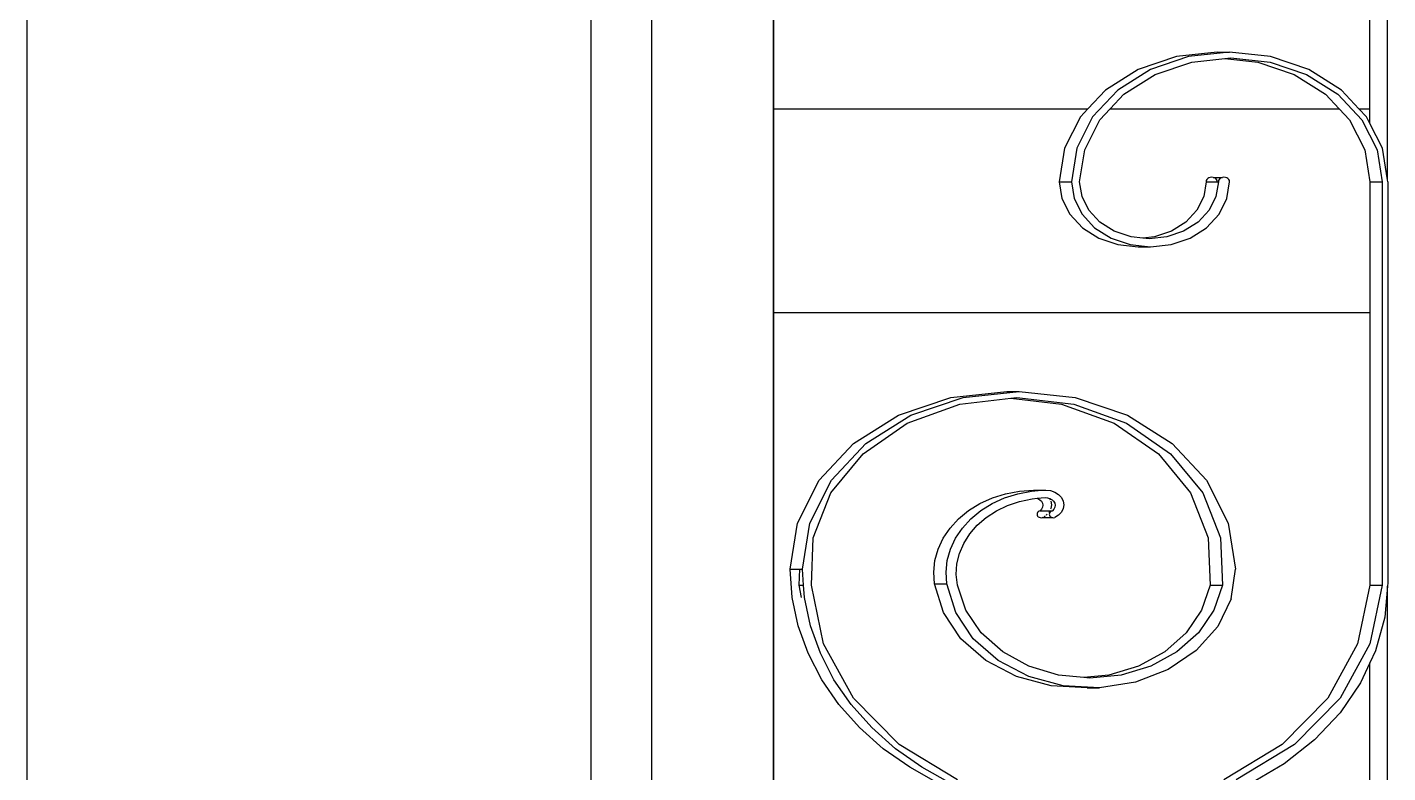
# Model space of a CAD drawing. Header units: millimetres. Extents: x 173236 to 801264, y -94969 to 615039.
# Drawn here: x 397128.9 to 397408.6, y -2698.6 to -2545.5 of the extents above; entities that cross this region are included whole.
import ezdxf

# ---------------------------------------------------------------- set-up
doc = ezdxf.new("R2010")
doc.units = ezdxf.units.MM
doc.header["$MEASUREMENT"] = 0
doc.layers.add('VOX-A-ELEV-1-NEAR', color=130, linetype='Continuous')
doc.layers.add('VOX-A-WALL-PATT', color=233, linetype='Continuous')

# ---------------------------------------------------------------- blocks, each defined once
blk = doc.blocks.new('west stsircase')
at = {"layer": 'VOX-A-WALL-PATT'}
for p, q in [((1461096, -2226.85), (1461096, -1949.2)), ((1460969.84, -2523.82), (1460969.82, -2016.08)), ((1460932.27, -2035.48), (1460932.27, -2361.39)), ((1460816.43, -2375.41), (1460816.43, -2094.52)), ((1460944.8, -2212.25), (1460944.8, -2105.05)), ((1460969.89, -2212.25), (1460969.89, -2105.05)), ((1461092.39, -2212.25), (1461092.39, -2105.05)), ((1461061.03, -2200.6), (1461052.62, -2201.51)), ((1461063.56, -2200.6), (1461055.14, -2201.51)), ((1461061.03, -2200.6), (1461063.56, -2200.6)), ((1461071.97, -2201.51), (1461063.56, -2200.6)), ((1461052.62, -2201.51), (1461044.78, -2204.17)), ((1461055.14, -2201.51), (1461047.3, -2204.17)), ((1461048.28, -2205.18), (1461055.77, -2202.64)), ((1461055.77, -2202.64), (1461062.56, -2201.9)), ((1461062.56, -2201.9), (1461063.82, -2201.77)), ((1461062.56, -2201.9), (1461069.34, -2202.64)), ((1461063.82, -2201.77), (1461071.86, -2202.64)), ((1461069.34, -2202.64), (1461076.84, -2205.18)), ((1461071.86, -2202.64), (1461079.36, -2205.18)), ((1461079.81, -2204.17), (1461071.97, -2201.51)), ((1461044.78, -2204.17), (1461038.05, -2208.41)), ((1461047.3, -2204.17), (1461040.57, -2208.41)), ((1461041.84, -2209.23), (1461048.28, -2205.18)), ((1461076.84, -2205.18), (1461083.28, -2209.23)), ((1461079.36, -2205.18), (1461085.8, -2209.23)), ((1461086.54, -2208.41), (1461079.81, -2204.17)), ((1461038.05, -2208.41), (1461034.45, -2212.25)), ((1461040.57, -2208.41), (1461035.4, -2213.93)), ((1461090.14, -2212.25), (1461086.54, -2208.41)), ((1461039.02, -2212.25), (1461041.84, -2209.23)), ((1461083.28, -2209.23), (1461086.1, -2212.25)), ((1461085.8, -2209.23), (1461090.74, -2214.51)), ((1460944.8, -2254.19), (1460944.8, -2212.25)), ((1460969.89, -2212.25), (1461034.45, -2212.25)), ((1460969.89, -2254.19), (1460969.89, -2212.25)), ((1461032.88, -2213.93), (1461029.63, -2220.35)), ((1461035.4, -2213.93), (1461032.16, -2220.35)), ((1461034.45, -2212.25), (1461032.88, -2213.93)), ((1461033.79, -2220.66), (1461036.9, -2214.51)), ((1461036.9, -2214.51), (1461039.02, -2212.25)), ((1461039.02, -2212.25), (1461086.1, -2212.25)), ((1461086.1, -2212.25), (1461088.22, -2214.51)), ((1461088.22, -2214.51), (1461091.32, -2220.66)), ((1461090.14, -2212.25), (1461092.39, -2212.25)), ((1461091.71, -2213.93), (1461090.14, -2212.25)), ((1461090.74, -2214.51), (1461093.85, -2220.66)), ((1461092.39, -2215.28), (1461091.71, -2213.93)), ((1461092.39, -2215.28), (1461092.39, -2212.25)), ((1461094.96, -2220.35), (1461092.39, -2215.28)), ((1461029.63, -2220.35), (1461028.53, -2227.25)), ((1461032.16, -2220.35), (1461031.05, -2227.25)), ((1461032.73, -2227.25), (1461033.79, -2220.66)), ((1461091.32, -2220.66), (1461092.38, -2227.25)), ((1461093.85, -2220.66), (1461094.9, -2227.25)), ((1461096, -2226.85), (1461094.96, -2220.35)), ((1461028.53, -2227.25), (1461031.05, -2227.25)), ((1461028.53, -2227.25), (1461029.08, -2230.7)), ((1461031.05, -2227.25), (1461031.6, -2230.7)), ((1461033.22, -2230.27), (1461032.73, -2227.25)), ((1461058.71, -2227.25), (1461058.23, -2230.27)), ((1461058.75, -2227), (1461058.71, -2227.25)), ((1461058.71, -2227.25), (1461061.03, -2227.25)), ((1461058.87, -2226.78), (1461058.75, -2227)), ((1461059.05, -2226.58), (1461058.87, -2226.78)), ((1461059.29, -2226.43), (1461059.05, -2226.58)), ((1461059.57, -2226.33), (1461059.29, -2226.43)), ((1461059.87, -2226.3), (1461059.57, -2226.33)), ((1461060.17, -2226.33), (1461059.87, -2226.3)), ((1461060.45, -2226.43), (1461060.17, -2226.33)), ((1461060.17, -2226.33), (1461062.1, -2226.33)), ((1461060.69, -2226.58), (1461060.45, -2226.43)), ((1461060.88, -2226.78), (1461060.69, -2226.58)), ((1461061.24, -2227.25), (1461060.75, -2230.27)), ((1461060.99, -2227), (1461060.88, -2226.78)), ((1461061.03, -2227.25), (1461060.99, -2227)), ((1461061.03, -2227.25), (1461061.24, -2227.25)), ((1461061.28, -2227), (1461061.24, -2227.25)), ((1461061.39, -2226.78), (1461061.28, -2227)), ((1461061.58, -2226.58), (1461061.39, -2226.78)), ((1461061.82, -2226.43), (1461061.58, -2226.58)), ((1461062.1, -2226.33), (1461061.82, -2226.43)), ((1461062.4, -2226.3), (1461062.1, -2226.33)), ((1461062.7, -2226.33), (1461062.4, -2226.3)), ((1461062.98, -2226.43), (1461062.7, -2226.33)), ((1461063.22, -2226.58), (1461062.98, -2226.43)), ((1461063, -2230.7), (1461063.56, -2227.25)), ((1461063.4, -2226.78), (1461063.22, -2226.58)), ((1461063.52, -2227), (1461063.4, -2226.78)), ((1461063.56, -2227.25), (1461063.52, -2227)), ((1461092.38, -2227.25), (1461094.9, -2227.25)), ((1461092.38, -2227.25), (1461092.38, -2254.19)), ((1461094.9, -2227.25), (1461094.9, -2310.11)), ((1461096.06, -2227.25), (1461096, -2226.85)), ((1461096.06, -2227.25), (1461096.06, -2309.62)), ((1461029.08, -2230.7), (1461030.7, -2233.91)), ((1461031.6, -2230.7), (1461033.23, -2233.91)), ((1461034.64, -2233.09), (1461033.22, -2230.27)), ((1461058.23, -2230.27), (1461056.8, -2233.09)), ((1461060.75, -2230.27), (1461059.33, -2233.09)), ((1461061.38, -2233.91), (1461063, -2230.7)), ((1461030.7, -2233.91), (1461033.29, -2236.67)), ((1461033.23, -2233.91), (1461035.81, -2236.67)), ((1461036.91, -2235.51), (1461034.64, -2233.09)), ((1461056.8, -2233.09), (1461054.54, -2235.51)), ((1461059.33, -2233.09), (1461057.06, -2235.51)), ((1461058.8, -2236.67), (1461061.38, -2233.91)), ((1461033.29, -2236.67), (1461036.65, -2238.79)), ((1461035.81, -2236.67), (1461039.18, -2238.79)), ((1461039.86, -2237.37), (1461036.91, -2235.51)), ((1461054.54, -2235.51), (1461051.59, -2237.37)), ((1461057.06, -2235.51), (1461054.11, -2237.37)), ((1461055.43, -2238.79), (1461058.8, -2236.67)), ((1461036.65, -2238.79), (1461040.57, -2240.12)), ((1461039.18, -2238.79), (1461043.1, -2240.12)), ((1461043.3, -2238.54), (1461039.86, -2237.37)), ((1461045.72, -2238.8), (1461043.3, -2238.54)), ((1461048.15, -2238.54), (1461045.72, -2238.8)), ((1461046.99, -2238.93), (1461045.72, -2238.8)), ((1461050.67, -2238.54), (1461046.99, -2238.93)), ((1461051.59, -2237.37), (1461048.15, -2238.54)), ((1461054.11, -2237.37), (1461050.67, -2238.54)), ((1461051.51, -2240.12), (1461055.43, -2238.79)), ((1461040.57, -2240.12), (1461044.78, -2240.57)), ((1461043.1, -2240.12), (1461046.04, -2240.44)), ((1461044.78, -2240.57), (1461046.04, -2240.44)), ((1461044.78, -2240.57), (1461047.3, -2240.57)), ((1461046.04, -2240.44), (1461047.3, -2240.57)), ((1461047.3, -2240.57), (1461051.51, -2240.12)), ((1460944.8, -2361.39), (1460944.8, -2254.19)), ((1461092.38, -2254.19), (1460969.89, -2254.19)), ((1460969.89, -2361.39), (1460969.89, -2254.19)), ((1461092.38, -2254.19), (1461092.38, -2310.11)), ((1461006.24, -2271.54), (1461017.76, -2270.3)), ((1461008.76, -2271.54), (1461020.28, -2270.3)), ((1461017.76, -2270.3), (1461020.28, -2270.3)), ((1461020.28, -2270.3), (1461031.8, -2271.54)), ((1460995.5, -2275.19), (1461006.24, -2271.54)), ((1460997.28, -2276.85), (1461008.1, -2272.9)), ((1460998.03, -2275.19), (1461008.76, -2271.54)), ((1461008.1, -2272.9), (1461018.57, -2271.69)), ((1461018.57, -2271.69), (1461019.83, -2271.54)), ((1461018.57, -2271.69), (1461029.03, -2272.9)), ((1461019.83, -2271.54), (1461031.56, -2272.9)), ((1461029.03, -2272.9), (1461039.85, -2276.85)), ((1461031.56, -2272.9), (1461042.37, -2276.85)), ((1461031.8, -2271.54), (1461042.54, -2275.19)), ((1460986.28, -2280.99), (1460995.5, -2275.19)), ((1460988.81, -2280.99), (1460998.03, -2275.19)), ((1461042.54, -2275.19), (1461051.76, -2280.99)), ((1460988.22, -2283.1), (1460997.28, -2276.85)), ((1461039.85, -2276.85), (1461048.91, -2283.1)), ((1461042.37, -2276.85), (1461051.44, -2283.1)), ((1460979.21, -2288.55), (1460986.28, -2280.99)), ((1460981.73, -2288.55), (1460988.81, -2280.99)), ((1461051.76, -2280.99), (1461058.83, -2288.55)), ((1460981.61, -2291.16), (1460988.22, -2283.1)), ((1461048.91, -2283.1), (1461055.52, -2291.16)), ((1461051.44, -2283.1), (1461058.04, -2291.16)), ((1460974.76, -2297.35), (1460979.21, -2288.55)), ((1460977.28, -2297.35), (1460981.73, -2288.55)), ((1461058.83, -2288.55), (1461063.28, -2297.35)), ((1460977.98, -2300.4), (1460981.61, -2291.16)), ((1461012.24, -2293.33), (1461014.79, -2292.17)), ((1461014.76, -2293.33), (1461017.31, -2292.17)), ((1461014.79, -2292.17), (1461017.5, -2291.31)), ((1461017.31, -2292.17), (1461020.03, -2291.31)), ((1461017.5, -2291.31), (1461020.34, -2290.77)), ((1461017.93, -2293.72), (1461020.4, -2292.88)), ((1461020.03, -2291.31), (1461022.87, -2290.77)), ((1461020.34, -2290.77), (1461023.24, -2290.56)), ((1461020.4, -2292.88), (1461022.99, -2292.34)), ((1461022.87, -2290.77), (1461024.2, -2290.66)), ((1461022.99, -2292.34), (1461023.98, -2292.25)), ((1461023.24, -2290.56), (1461025.77, -2290.56)), ((1461023.24, -2290.56), (1461024.2, -2290.66)), ((1461023.98, -2292.25), (1461025.65, -2292.11)), ((1461023.98, -2292.25), (1461024.12, -2292.3)), ((1461024.12, -2292.3), (1461024.54, -2292.54)), ((1461024.2, -2290.66), (1461024.23, -2290.67)), ((1461024.23, -2290.67), (1461025.77, -2290.56)), ((1461024.54, -2292.54), (1461024.86, -2292.87)), ((1461024.86, -2292.87), (1461025.08, -2293.26)), ((1461025.65, -2292.11), (1461026.16, -2292.15)), ((1461025.77, -2290.56), (1461026.73, -2290.66)), ((1461026.16, -2292.15), (1461026.55, -2292.27)), ((1461026.55, -2292.27), (1461026.69, -2292.54)), ((1461026.55, -2292.27), (1461026.64, -2292.3)), ((1461026.64, -2292.3), (1461027.06, -2292.54)), ((1461026.73, -2290.66), (1461027.62, -2290.96)), ((1461026.83, -2292.87), (1461026.95, -2293.59)), ((1461027.06, -2292.54), (1461027.39, -2292.87)), ((1461027.39, -2292.87), (1461027.6, -2293.26)), ((1461027.62, -2290.96), (1461028.39, -2291.45)), ((1461028.39, -2291.45), (1461028.98, -2292.07)), ((1461028.98, -2292.07), (1461029.35, -2292.81)), ((1461029.35, -2292.81), (1461029.47, -2293.59)), ((1461055.52, -2291.16), (1461059.16, -2300.4)), ((1461058.04, -2291.16), (1461061.68, -2300.4)), ((1461007.86, -2296.47), (1461009.91, -2294.77)), ((1461009.91, -2294.77), (1461012.24, -2293.33)), ((1461010.38, -2296.47), (1461012.44, -2294.77)), ((1461012.44, -2294.77), (1461014.76, -2293.33)), ((1461013.53, -2296.19), (1461015.62, -2294.83)), ((1461015.62, -2294.83), (1461017.93, -2293.72)), ((1461024.01, -2295.35), (1461023.98, -2295.53)), ((1461023.98, -2295.53), (1461024.01, -2295.72)), ((1461024.09, -2295.17), (1461024.01, -2295.35)), ((1461024.01, -2295.72), (1461024.1, -2295.89)), ((1461024.23, -2295.02), (1461024.09, -2295.17)), ((1461024.41, -2294.91), (1461024.23, -2295.02)), ((1461024.62, -2294.83), (1461024.41, -2294.91)), ((1461024.92, -2294.49), (1461024.62, -2294.83)), ((1461024.62, -2294.83), (1461026.59, -2294.83)), ((1461025.11, -2294.09), (1461024.92, -2294.49)), ((1461025.08, -2293.26), (1461025.16, -2293.67)), ((1461025.16, -2293.67), (1461025.11, -2294.09)), ((1461026.05, -2295.53), (1461025.88, -2295.72)), ((1461026.45, -2295.11), (1461026.39, -2295.17)), ((1461026.5, -2295.02), (1461026.45, -2295.11)), ((1461026.53, -2295.35), (1461026.5, -2295.53)), ((1461026.5, -2295.53), (1461026.54, -2295.72)), ((1461026.62, -2295.17), (1461026.53, -2295.35)), ((1461026.54, -2295.72), (1461026.63, -2295.89)), ((1461026.59, -2294.83), (1461026.56, -2294.91)), ((1461026.59, -2294.83), (1461027.15, -2294.83)), ((1461026.75, -2295.02), (1461026.62, -2295.17)), ((1461026.94, -2294.91), (1461026.75, -2295.02)), ((1461026.82, -2294.38), (1461026.77, -2294.49)), ((1461026.95, -2293.59), (1461026.82, -2294.38)), ((1461027.15, -2294.83), (1461026.94, -2294.91)), ((1461027.45, -2294.49), (1461027.15, -2294.83)), ((1461027.63, -2294.09), (1461027.45, -2294.49)), ((1461027.6, -2293.26), (1461027.68, -2293.67)), ((1461028.39, -2295.74), (1461027.62, -2296.22)), ((1461027.68, -2293.67), (1461027.63, -2294.09)), ((1461028.98, -2295.11), (1461028.39, -2295.74)), ((1461029.35, -2294.38), (1461028.98, -2295.11)), ((1461029.47, -2293.59), (1461029.35, -2294.38)), ((1460973.24, -2306.79), (1460974.76, -2297.35)), ((1460975.77, -2306.79), (1460977.28, -2297.35)), ((1461004.7, -2300.47), (1461006.11, -2298.37)), ((1461006.11, -2298.37), (1461007.86, -2296.47)), ((1461007.22, -2300.47), (1461008.63, -2298.37)), ((1461008.63, -2298.37), (1461010.38, -2296.47)), ((1461010.14, -2299.57), (1461011.69, -2297.78)), ((1461011.69, -2297.78), (1461013.53, -2296.19)), ((1461024.1, -2295.89), (1461024.24, -2296.04)), ((1461024.24, -2296.04), (1461024.43, -2296.16)), ((1461024.43, -2296.16), (1461024.64, -2296.23)), ((1461024.64, -2296.23), (1461024.87, -2296.25)), ((1461024.87, -2296.25), (1461025.1, -2296.22)), ((1461025.2, -2296.16), (1461025.1, -2296.22)), ((1461025.1, -2296.22), (1461027.15, -2296.22)), ((1461025.62, -2295.89), (1461025.38, -2296.04)), ((1461026.63, -2295.89), (1461026.77, -2296.04)), ((1461026.77, -2296.04), (1461026.95, -2296.16)), ((1461026.95, -2296.16), (1461027.15, -2296.22)), ((1461027.15, -2296.22), (1461027.39, -2296.25)), ((1461027.39, -2296.25), (1461027.62, -2296.22)), ((1461063.28, -2297.35), (1461064.8, -2306.79)), ((1460977.59, -2310.11), (1460977.98, -2300.4)), ((1461003.66, -2302.7), (1461004.7, -2300.47)), ((1461006.18, -2302.7), (1461007.22, -2300.47)), ((1461008.91, -2301.52), (1461010.14, -2299.57)), ((1461059.16, -2300.4), (1461059.54, -2310.11)), ((1461061.68, -2300.4), (1461062.06, -2310.11)), ((1461003, -2305.02), (1461003.66, -2302.7)), ((1461005.53, -2305.02), (1461006.18, -2302.7)), ((1461007.51, -2305.74), (1461008.03, -2303.59)), ((1461008.03, -2303.59), (1461008.91, -2301.52)), ((1460973.66, -2312.66), (1460973.24, -2306.79)), ((1460973.24, -2306.79), (1460975.2, -2306.79)), ((1460975.07, -2310.11), (1460975.2, -2306.79)), ((1460975.2, -2306.79), (1460975.77, -2306.79)), ((1460976, -2310.11), (1460975.77, -2306.79)), ((1461002.75, -2307.4), (1461003, -2305.02)), ((1461005.28, -2307.4), (1461005.53, -2305.02)), ((1461007.36, -2307.92), (1461007.51, -2305.74)), ((1461063.86, -2312.87), (1461064.8, -2306.79)), ((1461002.91, -2309.79), (1461002.75, -2307.4)), ((1461004.75, -2315.73), (1461002.91, -2309.79)), ((1461002.91, -2309.79), (1461005.43, -2309.79)), ((1461005.43, -2309.79), (1461005.28, -2307.4)), ((1461007.27, -2315.73), (1461005.43, -2309.79)), ((1461007.6, -2310.11), (1461007.36, -2307.92)), ((1461096.06, -2309.62), (1461096, -2310.33)), ((1460975.07, -2310.11), (1460976, -2310.11)), ((1460975.6, -2312.66), (1460975.07, -2310.11)), ((1460976.18, -2312.66), (1460976, -2310.11)), ((1460980.11, -2322.17), (1460977.59, -2310.11)), ((1461009.35, -2315.22), (1461007.6, -2310.11)), ((1461059.54, -2310.11), (1461057.78, -2315.22)), ((1461059.54, -2310.11), (1461062.06, -2310.11)), ((1461062.06, -2310.11), (1461060.3, -2315.22)), ((1461092.38, -2310.11), (1461089.87, -2322.17)), ((1461092.38, -2310.11), (1461094.9, -2310.11)), ((1461094.9, -2310.11), (1461092.39, -2322.17)), ((1461096, -2310.33), (1461095.43, -2316.66)), ((1461096, -2403.85), (1461096, -2310.33)), ((1460974.88, -2318.45), (1460973.66, -2312.66)), ((1460977.41, -2318.45), (1460976.18, -2312.66)), ((1461012.52, -2319.86), (1461009.35, -2315.22)), ((1461057.78, -2315.22), (1461054.61, -2319.86)), ((1461060.3, -2315.22), (1461057.14, -2319.86)), ((1461063.86, -2312.87), (1461061.11, -2318.57)), ((1461008.34, -2321.11), (1461004.75, -2315.73)), ((1461010.86, -2321.11), (1461007.27, -2315.73)), ((1461095.43, -2316.66), (1461093.56, -2323.56)), ((1460976.91, -2324.09), (1460974.88, -2318.45)), ((1460979.44, -2324.09), (1460977.41, -2318.45)), ((1461016.92, -2323.76), (1461012.52, -2319.86)), ((1461054.61, -2319.86), (1461050.21, -2323.76)), ((1461057.14, -2319.86), (1461052.74, -2323.76)), ((1461061.11, -2318.57), (1461056.71, -2323.52)), ((1460986.24, -2333.32), (1460980.11, -2322.17)), ((1461013.44, -2325.58), (1461008.34, -2321.11)), ((1461015.97, -2325.58), (1461010.86, -2321.11)), ((1461022.31, -2326.72), (1461016.92, -2323.76)), ((1461050.21, -2323.76), (1461044.82, -2326.72)), ((1461052.74, -2323.76), (1461047.35, -2326.72)), ((1461056.71, -2323.52), (1461050.95, -2327.43)), ((1461089.87, -2322.17), (1461083.73, -2333.32)), ((1461092.39, -2322.17), (1461086.26, -2333.32)), ((1461093.56, -2323.56), (1461092.39, -2326.04)), ((1460979.72, -2329.51), (1460976.91, -2324.09)), ((1460982.24, -2329.51), (1460979.44, -2324.09)), ((1461019.75, -2328.87), (1461013.44, -2325.58)), ((1461022.27, -2328.87), (1461015.97, -2325.58)), ((1461092.39, -2326.04), (1461090.48, -2330.15)), ((1461092.39, -2361.39), (1461092.39, -2326.04)), ((1461026.85, -2330.78), (1461019.75, -2328.87)), ((1461029.38, -2330.78), (1461022.27, -2328.87)), ((1461028.39, -2328.56), (1461022.31, -2326.72)), ((1461033.57, -2329.06), (1461028.39, -2328.56)), ((1461038.74, -2328.56), (1461033.57, -2329.06)), ((1461034.83, -2329.18), (1461033.57, -2329.06)), ((1461041.27, -2328.56), (1461034.83, -2329.18)), ((1461044.82, -2326.72), (1461038.74, -2328.56)), ((1461047.35, -2326.72), (1461041.27, -2328.56)), ((1461050.95, -2327.43), (1461044.18, -2330.03)), ((1460983.26, -2334.62), (1460979.72, -2329.51)), ((1460985.79, -2334.62), (1460982.24, -2329.51)), ((1461034.31, -2331.17), (1461026.85, -2330.78)), ((1461036.84, -2331.17), (1461029.38, -2330.78)), ((1461034.31, -2331.17), (1461036.84, -2331.17)), ((1461044.18, -2330.03), (1461036.84, -2331.17)), ((1461090.48, -2330.15), (1461086.25, -2336.31)), ((1460987.49, -2339.36), (1460983.26, -2334.62)), ((1460990.02, -2339.36), (1460985.79, -2334.62)), ((1460995.61, -2342.84), (1460986.24, -2333.32)), ((1461083.73, -2333.32), (1461074.36, -2342.84)), ((1461086.26, -2333.32), (1461076.89, -2342.84)), ((1461086.25, -2336.31), (1461080.98, -2341.89)), ((1460992.36, -2343.68), (1460987.49, -2339.36)), ((1460994.89, -2343.68), (1460990.02, -2339.36)), ((1461007.61, -2350.11), (1460995.61, -2342.84)), ((1461074.36, -2342.84), (1461062.37, -2350.11)), ((1461076.89, -2342.84), (1461064.89, -2350.11)), ((1461080.98, -2341.89), (1461074.77, -2346.79)), ((1460997.8, -2347.51), (1460992.36, -2343.68)), ((1461000.33, -2347.51), (1460994.89, -2343.68)), ((1461003.74, -2350.81), (1460997.8, -2347.51)), ((1461006.27, -2350.81), (1461000.33, -2347.51)), ((1461074.77, -2346.79), (1461067.75, -2350.89))]:
    blk.add_line(p, q, dxfattribs=at)

msp = doc.modelspace()

# ---------------------------------------------------------------- block references
at = {"layer": 'VOX-A-ELEV-1-NEAR'}
msp.add_blockref('west stsircase', (-1063687.48, -350), dxfattribs=at)

doc.saveas('drawing.dxf')
